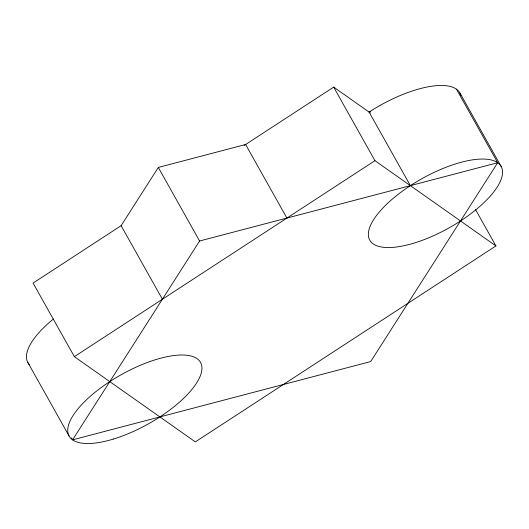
<?xml version="1.0" encoding="UTF-8"?>
<svg xmlns="http://www.w3.org/2000/svg" width="529" height="529" viewBox="0 0 529 529"><rect width="100%" height="100%" fill="white"/><g stroke="black" fill="none" stroke-linecap="round" stroke-linejoin="round"><path stroke-width="0.79" d="M475.485 209.497L495.931 245.925L195.327 441.894L74.358 356.645L33.069 283.075L121.115 225.678L158.316 167.435L245.628 144.503L286.91 218.074M71.481 437.88L72.585 439.85L199.598 240.999L497.696 162.714L456.415 89.15M497.696 162.714L370.684 361.565L72.585 439.85M244.253 145.402L333.673 87.106L370.307 112.928M74.358 356.645L374.955 160.677L495.931 245.925M410.385 185.646L369.103 112.075L370.69 111.659M459.932 93.038L501.221 166.602A75.323 28.097 -29.3 0 1 414.081 243.082A75.323 28.097 -29.3 0 1 391.03 200.22A75.323 28.097 -29.3 0 1 501.221 166.602M333.673 87.106L374.955 160.677M158.316 167.435L199.598 240.999M121.115 225.678L162.396 299.242M27.779 362.398L69.068 435.962M369.103 112.075A75.323 28.097 -29.3 0 1 460.904 95.57M29.3 364.534A75.323 28.097 -29.3 0 1 53.475 318.961M113.477 439.044A75.323 28.097 -29.3 0 0 200.617 362.57A75.323 28.097 -29.3 0 0 90.426 396.181A75.323 28.097 -29.3 0 0 113.477 439.044"/></g></svg>
